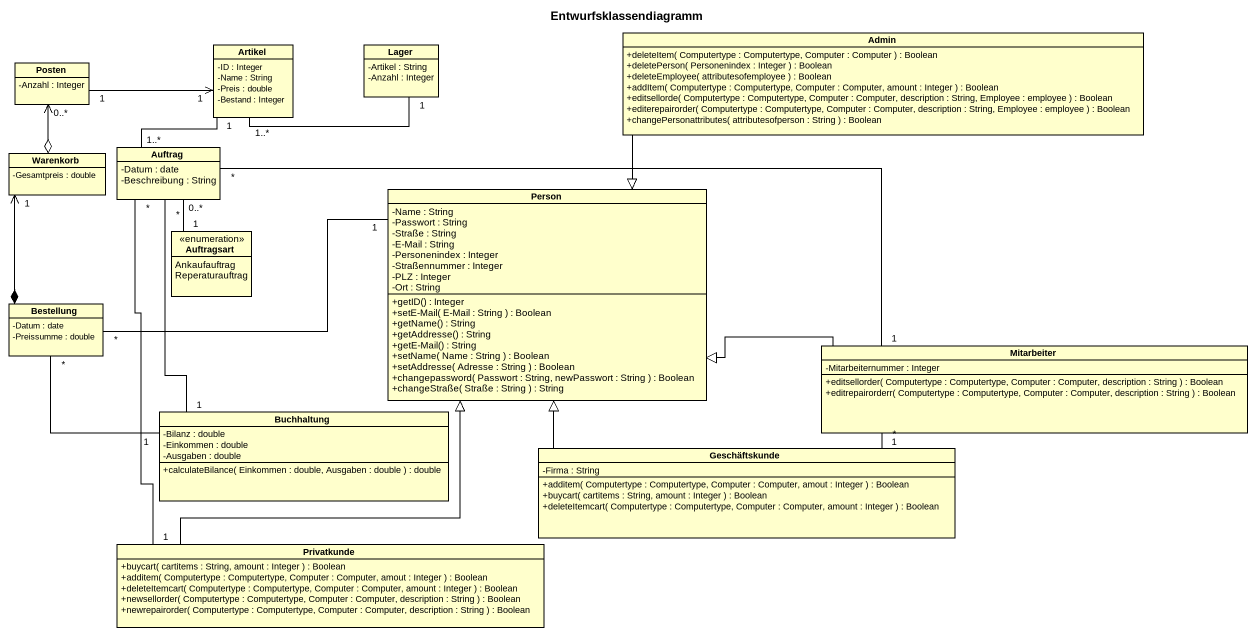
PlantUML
@startuml
title Entwurfsklassendiagramm
hide circle
hide empty members
skinparam classAttributeIconSize 0
class Admin {
  +deleteItem( Computertype : Computertype, Computer : Computer ) : Boolean
  +deletePerson( Personenindex : Integer ) : Boolean
  +deleteEmployee( attributesofemployee ) : Boolean
  +addItem( Computertype : Computertype, Computer : Computer, amount : Integer ) : Boolean
  +editsellorde( Computertype : Computertype, Computer : Computer, description : String, Employee : employee ) : Boolean
  +editerepairorder( Computertype : Computertype, Computer : Computer, description : String, Employee : employee ) : Boolean
  +changePersonattributes( attributesofperson : String ) : Boolean
}
class Posten {
  -Anzahl : Integer
}
class Artikel {
  -ID : Integer
  -Name : String
  -Preis : double
  -Bestand : Integer
}
class Lager {
  -Artikel : String
  -Anzahl : Integer
}
class Auftrag {
  -Datum : date
  -Beschreibung : String
}
class Warenkorb {
  -Gesamtpreis : double
}
class "Person" as Person_ {
  -Name : String
  -Passwort : String
  -Straße : String
  -E-Mail : String
  -Personenindex : Integer
  -Straßennummer : Integer
  -PLZ : Integer
  -Ort : String
  +getID() : Integer
  +setE-Mail( E-Mail : String ) : Boolean
  +getName() : String
  +getAddresse() : String
  +getE-Mail() : String
  +setName( Name : String ) : Boolean
  +setAddresse( Adresse : String ) : Boolean
  +changepassword( Passwort : String, newPasswort : String ) : Boolean
  +changeStraße( Straße : String ) : String
}
enum Auftragsart {
  Ankaufauftrag
  Reperaturauftrag
}
class Bestellung {
  -Datum : date
  -Preissumme : double
}
class Mitarbeiter {
  -Mitarbeiternummer : Integer
  +editsellorder( Computertype : Computertype, Computer : Computer, description : String ) : Boolean
  +editrepairorderr( Computertype : Computertype, Computer : Computer, description : String ) : Boolean
}
class Buchhaltung {
  -Bilanz : double
  -Einkommen : double
  -Ausgaben : double
  +calculateBilance( Einkommen : double, Ausgaben : double ) : double
}
class Geschäftskunde {
  -Firma : String
  +additem( Computertype : Computertype, Computer : Computer, amout : Integer ) : Boolean
  +buycart( cartitems : String, amount : Integer ) : Boolean
  +deleteItemcart( Computertype : Computertype, Computer : Computer, amount : Integer ) : Boolean
}
class Privatkunde {
  +buycart( cartitems : String, amount : Integer ) : Boolean
  +additem( Computertype : Computertype, Computer : Computer, amout : Integer ) : Boolean
  +deleteItemcart( Computertype : Computertype, Computer : Computer, amount : Integer ) : Boolean
  +newsellorder( Computertype : Computertype, Computer : Computer, description : String ) : Boolean
  +newrepairorder( Computertype : Computertype, Computer : Computer, description : String ) : Boolean
}
Admin --|> Person_
Posten "1" -right-> "1" Artikel
Artikel "1..*" -right- "1" Lager
Artikel "1" -- "1..*" Auftrag
Auftrag "0..*" -- "1" Auftragsart
Warenkorb o-up-> "0..*" Posten
Bestellung *-up-> "1" Warenkorb
Bestellung "*" -right- "1" Person_
Mitarbeiter "1" -left- "*" Auftrag
Mitarbeiter -left-|> Person_
Mitarbeiter "1" -left- "*" Geschäftskunde
Buchhaltung "1" -up- "*" Auftrag
Buchhaltung "1" -left- "*" Bestellung
Geschäftskunde -up-|> Person_
Privatkunde "1" -up- "*" Auftrag
Privatkunde -up-|> Person_
@enduml
